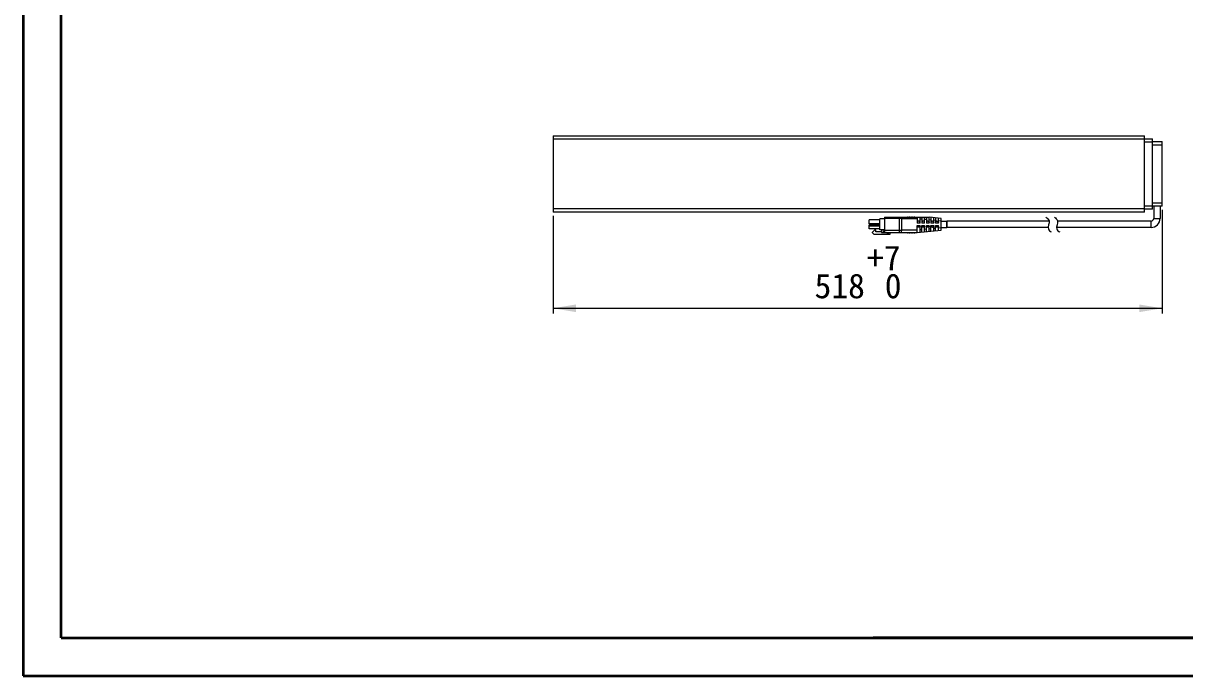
# Model space of a CAD drawing. Header units: millimetres. Extents: x 0 to 1916, y 0 to 1355.
# Drawn here: x 0 to 988, y 0 to 555 of the extents above; entities that cross this region are included whole.
import ezdxf

# ---------------------------------------------------------------- set-up
doc = ezdxf.new("R2010")
doc.units = ezdxf.units.MM
for name, color, linetype, lineweight in [('3A_1_1_DXF_CONTINUOUS_LINE', 7, 'Continuous', 18), ('CAXA0', 7, 'Continuous', 70), ('CAXA3', 7, 'Continuous', 18), ('PRT0002_1_1_DXF_CONTINUOUS_LINE', 7, 'Continuous', 18), ('PRT0003_1_1_DXF_CONTINUOUS_LINE', 7, 'Continuous', 18), ('XIANLUBAN080DXF_CONTINUOUS_LINE', 7, 'Continuous', 18), ('ZHICHA_1_1_DXF_CONTINUOUS_LINE', 7, 'Continuous', 18), ('尺寸线层', 3, 'Continuous', 18), ('輪廓線', 7, 'Continuous', 20)]:
    doc.layers.add(name, color=color, linetype=linetype, lineweight=lineweight)
doc.styles.add('CHINA', font='')
doc.styles.get('CHINA').set_extended_font_data('宋体')
doc.dimstyles.new('ISO-25', dxfattribs={"dimscale": 1.5, "dimtxt": 14, "dimasz": 13, "dimexe": 3, "dimexo": 2, "dimgap": 3, "dimtad": 1, "dimdec": 1, "dimdsep": 46, "dimtxsty": 'CHINA', "dimcen": 2.5, "dimdle": 26, "dimclrd": 3, "dimclre": 3, "dimclrt": 3, "dimadec": 0, "dimazin": 0, "dimtfac": 1, "dimtmove": 0, "dimatfit": 3, "dimfxl": 0, "dimarcsym": 0})

# ---------------------------------------------------------------- blocks, each defined once
blk = doc.blocks.new('*X21')
at = {"layer": '尺寸线层', "color": 3, "char_height": 21, "attachment_point": 1, "style": 'CHINA'}
for s, insert, width in [('+7', (717.36, 365.94), 120.1341), ('518', (672.78, 342.06), 293.2961), ('0', (732.49, 342.06), 120.1341)]:
    blk.add_mtext(s, dxfattribs=dict(at, insert=insert, width=width))
blk = doc.blocks.new('*X20')
at = {"layer": '尺寸线层', "linetype": 'Continuous'}
for points in [[(450.46, 312.52), (469.96, 315.77), (469.96, 309.27)], [(968.41, 312.52), (948.91, 315.77), (948.91, 309.27)]]:
    blk.add_hatch(color=3, dxfattribs=at).paths.add_polyline_path(points, flags=0)
at = {"layer": '尺寸线层', "color": 3, "linetype": 'Continuous'}
for p, q in [((968.41, 396.25), (968.41, 308.02)), ((450.46, 391.25), (450.46, 308.02)), ((450.46, 312.52), (968.41, 312.52))]:
    blk.add_line(p, q, dxfattribs=at)
at = {"layer": '尺寸线层', "color": 3}
blk.add_blockref('*X21', (0, 0), dxfattribs=at)

msp = doc.modelspace()

# ---------------------------------------------------------------- linework, layer by layer
at = {"layer": '3A_1_1_DXF_CONTINUOUS_LINE', "color": 7, "linetype": 'Continuous'}
for p, q in [((450.46, 459.25), (450.46, 394.25)), ((450.46, 459.25), (953.46, 459.25)), ((953.46, 456.25), (450.46, 456.25)), ((953.46, 394.25), (953.46, 459.25)), ((450.46, 397.25), (953.46, 397.25)), ((953.46, 394.25), (450.46, 394.25))]:
    msp.add_line(p, q, dxfattribs=at)
at = {"layer": 'CAXA0', "linetype": 'Continuous', "lineweight": 35}
for p, q in [((32.26, 32.26), (32.26, 1322.65)), ((32.26, 32.26), (1883.98, 32.26)), ((1883.98, 32.26), (722.62, 32.26))]:
    msp.add_line(p, q, dxfattribs=at)
at = {"layer": 'CAXA3', "linetype": 'Continuous', "lineweight": 35}
for p, q in [((0, 1354.91), (0, 0)), ((0, 0), (1916.23, 0))]:
    msp.add_line(p, q, dxfattribs=at)
at = {"layer": 'PRT0002_1_1_DXF_CONTINUOUS_LINE', "color": 7, "linetype": 'Continuous'}
for p, q in [((953.46, 456.75), (960.21, 456.75)), ((960.21, 396.75), (960.21, 456.75)), ((960.21, 453.75), (953.46, 453.75)), ((953.46, 399.75), (960.21, 399.75)), ((960.21, 396.75), (953.46, 396.75))]:
    msp.add_line(p, q, dxfattribs=at)
at = {"layer": 'PRT0003_1_1_DXF_CONTINUOUS_LINE', "color": 7, "linetype": 'Continuous'}
for p, q in [((960.21, 454.25), (968.41, 454.25)), ((968.41, 451.25), (960.21, 451.25)), ((968.41, 399.25), (968.41, 454.25)), ((960.21, 402.25), (968.41, 402.25)), ((968.41, 399.25), (960.21, 399.25))]:
    msp.add_line(p, q, dxfattribs=at)
at = {"layer": 'XIANLUBAN080DXF_CONTINUOUS_LINE', "color": 7, "linetype": 'Continuous'}
for p, q in [((961.16, 399.25), (961.16, 388.97)), ((966.66, 399.25), (966.66, 388.97)), ((785.38, 386.72), (785.38, 381.22)), ((872.3, 386.72), (785.38, 386.72)), ((958.91, 386.72), (879.47, 386.72)), ((958.91, 381.22), (958.91, 386.72)), ((961.16, 388.97), (966.66, 388.97)), ((871.41, 381.22), (785.38, 381.22)), ((958.91, 381.22), (878.58, 381.22))]:
    msp.add_line(p, q, dxfattribs=at)
for radius in [7.75, 2.25]:
    msp.add_arc((958.91, 388.97), radius, 270, 0, dxfattribs=at)
at = {"layer": 'ZHICHA_1_1_DXF_CONTINUOUS_LINE', "color": 7, "linetype": 'Continuous'}
for p, q in [((719.18, 384.37), (719.18, 387.77)), ((728.18, 387.77), (719.18, 387.77)), ((728.18, 379.22), (728.18, 388.72)), ((732.38, 388.72), (728.18, 388.72)), ((732.38, 389.97), (732.38, 376.97)), ((732.38, 389.97), (770.28, 389.97)), ((746.6, 388.97), (732.38, 388.97)), ((745.16, 376.97), (745.16, 389.97)), ((746.6, 388.97), (746.6, 378.97)), ((746.6, 388.97), (760.08, 388.97)), ((751.88, 389.97), (751.88, 390.17)), ((751.88, 390.17), (752.48, 390.17)), ((752.48, 389.97), (752.48, 390.17)), ((753.28, 389.97), (753.28, 390.17)), ((753.28, 390.17), (753.88, 390.17)), ((753.88, 389.97), (753.88, 390.17)), ((754.68, 389.97), (754.68, 390.17)), ((754.68, 390.17), (755.28, 390.17)), ((755.28, 389.97), (755.28, 390.17)), ((756.08, 389.97), (756.08, 390.17)), ((756.08, 390.17), (756.68, 390.17)), ((756.68, 389.97), (756.68, 390.17)), ((757.48, 389.97), (757.48, 390.17)), ((757.48, 390.17), (758.08, 390.17)), ((758.08, 389.97), (758.08, 390.17)), ((760.08, 389.97), (760.08, 384.97)), ((762.48, 384.97), (762.48, 389.97)), ((762.48, 388.74), (763.98, 388.6)), ((763.98, 389.97), (763.98, 384.97)), ((766.38, 384.97), (766.38, 389.97)), ((766.38, 388.37), (767.88, 388.22)), ((767.88, 389.97), (767.88, 384.97)), ((770.28, 384.97), (770.28, 389.97)), ((770.28, 387.99), (771.78, 387.85)), ((780.38, 389.02), (770.49, 389.97)), ((771.78, 389.84), (771.78, 384.97)), ((774.18, 384.97), (774.18, 389.61)), ((774.18, 387.62), (775.68, 387.47)), ((775.68, 389.47), (775.68, 384.97)), ((778.08, 384.97), (778.08, 389.24)), ((778.08, 387.24), (780.38, 387.02)), ((780.38, 378.92), (780.38, 389.02)), ((780.38, 386.72), (785.38, 386.72)), ((785.38, 381.22), (785.38, 386.72)), ((728.18, 384.37), (719.18, 384.37)), ((719.18, 380.17), (719.18, 383.57)), ((719.18, 383.57), (728.18, 383.57)), ((719.18, 382.57), (728.18, 382.57)), ((728.18, 380.17), (719.18, 380.17)), ((722.18, 377.22), (724.18, 379.22)), ((722.18, 376.67), (722.18, 377.22)), ((723.23, 375.62), (722.18, 376.67)), ((723.23, 375.62), (735.43, 375.62)), ((724.78, 379.22), (724.18, 379.22)), ((724.78, 377.67), (724.78, 379.22)), ((729.68, 377.67), (724.78, 377.67)), ((732.38, 379.22), (728.18, 379.22)), ((729.68, 379.22), (729.68, 376.97)), ((729.68, 376.97), (760.08, 376.97)), ((731.18, 378.44), (731.18, 378.45)), ((732.38, 377.67), (731.95, 377.67)), ((732.38, 378.97), (746.6, 378.97)), ((735.58, 375.47), (734.08, 376.97)), ((735.58, 375.47), (737.08, 375.47)), ((737.08, 375.47), (737.08, 376.97)), ((760.08, 378.97), (746.6, 378.97)), ((751.88, 376.97), (751.88, 376.77)), ((751.88, 376.77), (752.48, 376.77)), ((752.48, 376.97), (752.48, 376.77)), ((753.28, 376.97), (753.28, 376.77)), ((753.28, 376.77), (753.88, 376.77)), ((753.88, 376.97), (753.88, 376.77)), ((754.68, 376.97), (754.68, 376.77)), ((754.68, 376.77), (755.28, 376.77)), ((755.28, 376.97), (755.28, 376.77)), ((756.08, 376.97), (756.08, 376.77)), ((756.08, 376.77), (756.68, 376.77)), ((756.68, 376.97), (756.68, 376.77)), ((757.48, 376.97), (757.48, 376.77)), ((757.48, 376.77), (758.08, 376.77)), ((758.08, 376.97), (758.08, 376.77)), ((762.48, 384.97), (760.08, 384.97)), ((760.08, 376.97), (760.08, 382.97)), ((760.08, 382.97), (762.48, 382.97)), ((760.08, 376.97), (780.38, 378.92)), ((762.48, 377.2), (762.48, 382.97)), ((763.98, 379.34), (762.48, 379.19)), ((766.38, 384.97), (763.98, 384.97)), ((763.98, 377.34), (763.98, 382.97)), ((763.98, 382.97), (766.38, 382.97)), ((766.38, 377.57), (766.38, 382.97)), ((767.88, 379.71), (766.38, 379.57)), ((770.28, 384.97), (767.88, 384.97)), ((767.88, 377.72), (767.88, 382.97)), ((767.88, 382.97), (770.28, 382.97)), ((770.28, 377.95), (770.28, 382.97)), ((771.78, 380.09), (770.28, 379.94)), ((774.18, 384.97), (771.78, 384.97)), ((771.78, 378.09), (771.78, 382.97)), ((771.78, 382.97), (774.18, 382.97)), ((774.18, 378.32), (774.18, 382.97)), ((775.68, 380.46), (774.18, 380.32)), ((778.08, 384.97), (775.68, 384.97)), ((775.68, 378.46), (775.68, 382.97)), ((775.68, 382.97), (778.08, 382.97)), ((778.08, 378.7), (778.08, 382.97)), ((780.38, 380.91), (778.08, 380.69)), ((780.38, 381.22), (785.38, 381.22))]:
    msp.add_line(p, q, dxfattribs=at)
for centre, start, end in [((731.95, 378.45), 90, 180), ((731.95, 378.44), 180, 270)]:
    msp.add_arc(centre, 0.77, start, end, dxfattribs=at)
for points, knots in [([(746.58, 389.97), (746.59, 389.89), (746.6, 389.56), (746.6, 389.22), (746.6, 388.97)], [0, 0, 0, 0, 0.234974, 1.001383, 1.001383, 1.001383, 1.001383]), ([(762.48, 385.55), (762.48, 385.62), (762.48, 385.76), (762.44, 385.96), (762.35, 386.14), (762.22, 386.29), (762.03, 386.39), (761.8, 386.46), (761.55, 386.5), (761.28, 386.51), (761.01, 386.5), (760.76, 386.46), (760.53, 386.39), (760.35, 386.29), (760.21, 386.14), (760.13, 385.96), (760.09, 385.76), (760.08, 385.62), (760.08, 385.55)], [0, 0, 0, 0, 0.217795, 0.419577, 0.610232, 0.802193, 1.011402, 1.247069, 1.507019, 1.780878, 2.054736, 2.314686, 2.550353, 2.759562, 2.951523, 3.142177, 3.34396, 3.561754, 3.561754, 3.561754, 3.561754]), ([(766.38, 385.55), (766.38, 385.62), (766.38, 385.76), (766.34, 385.96), (766.25, 386.14), (766.12, 386.29), (765.93, 386.39), (765.7, 386.46), (765.45, 386.5), (765.18, 386.51), (764.91, 386.5), (764.66, 386.46), (764.43, 386.39), (764.25, 386.29), (764.11, 386.14), (764.03, 385.96), (763.99, 385.76), (763.98, 385.62), (763.98, 385.55)], [0, 0, 0, 0, 0.217795, 0.419577, 0.610232, 0.802193, 1.011402, 1.247069, 1.507019, 1.780878, 2.054736, 2.314686, 2.550353, 2.759562, 2.951523, 3.142177, 3.34396, 3.561754, 3.561754, 3.561754, 3.561754]), ([(769.08, 386.51), (768.99, 386.51), (768.81, 386.5), (768.56, 386.46), (768.33, 386.39), (768.15, 386.29), (768.01, 386.14), (767.93, 385.96), (767.89, 385.76), (767.88, 385.62), (767.88, 385.55)], [0, 0, 0, 0, 0.273863, 0.533809, 0.769476, 0.978685, 1.170646, 1.3613, 1.563083, 1.780878, 1.780878, 1.780878, 1.780878]), ([(769.08, 386.51), (769.17, 386.51), (769.35, 386.5), (769.6, 386.46), (769.83, 386.39), (770.02, 386.29), (770.15, 386.14), (770.24, 385.96), (770.28, 385.76), (770.28, 385.62), (770.28, 385.55)], [0, 0, 0, 0, 0.273861, 0.533808, 0.769475, 0.978684, 1.170645, 1.361299, 1.563082, 1.780878, 1.780878, 1.780878, 1.780878]), ([(772.98, 386.51), (772.89, 386.51), (772.71, 386.5), (772.46, 386.46), (772.23, 386.39), (772.05, 386.29), (771.91, 386.14), (771.83, 385.96), (771.79, 385.76), (771.78, 385.62), (771.78, 385.55)], [0, 0, 0, 0, 0.273965, 0.533986, 0.769651, 0.978964, 1.170959, 1.361475, 1.563221, 1.780845, 1.780845, 1.780845, 1.780845]), ([(772.98, 386.51), (773.07, 386.51), (773.25, 386.5), (773.5, 386.46), (773.73, 386.39), (773.92, 386.29), (774.05, 386.14), (774.14, 385.96), (774.18, 385.76), (774.18, 385.62), (774.18, 385.55)], [0, 0, 0, 0, 0.273871, 0.533815, 0.769479, 0.978686, 1.170646, 1.361299, 1.563081, 1.780875, 1.780875, 1.780875, 1.780875]), ([(776.88, 386.51), (776.79, 386.51), (776.61, 386.5), (776.36, 386.46), (776.13, 386.39), (775.95, 386.29), (775.81, 386.14), (775.73, 385.96), (775.69, 385.76), (775.68, 385.62), (775.68, 385.55)], [0, 0, 0, 0, 0.273863, 0.533809, 0.769476, 0.978685, 1.170646, 1.3613, 1.563083, 1.780878, 1.780878, 1.780878, 1.780878]), ([(776.88, 386.51), (776.97, 386.51), (777.15, 386.5), (777.4, 386.46), (777.63, 386.39), (777.82, 386.29), (777.95, 386.14), (778.04, 385.96), (778.08, 385.76), (778.08, 385.62), (778.08, 385.55)], [0, 0, 0, 0, 0.273861, 0.533808, 0.769475, 0.978684, 1.170645, 1.361299, 1.563082, 1.780878, 1.780878, 1.780878, 1.780878]), ([(746.6, 378.97), (746.6, 378.84), (746.6, 378.58), (746.59, 378.21), (746.58, 377.87), (746.56, 377.57), (746.54, 377.32), (746.52, 377.16), (746.5, 377.06), (746.49, 377.01), (746.48, 376.98), (746.46, 376.97), (746.46, 376.97)], [0, 0, 0, 0, 0.390268, 0.765701, 1.111783, 1.415459, 1.665182, 1.851702, 1.919156, 1.968791, 2.000809, 2.01793, 2.01793, 2.01793, 2.01793]), ([(762.48, 382.38), (762.48, 382.31), (762.48, 382.17), (762.44, 381.97), (762.35, 381.79), (762.22, 381.65), (762.03, 381.54), (761.8, 381.47), (761.55, 381.43), (761.28, 381.42), (761.01, 381.43), (760.76, 381.47), (760.53, 381.54), (760.35, 381.65), (760.21, 381.79), (760.13, 381.97), (760.09, 382.17), (760.08, 382.31), (760.08, 382.38)], [0, 0, 0, 0, 0.217795, 0.419577, 0.610231, 0.802193, 1.011402, 1.24707, 1.50702, 1.780878, 2.054737, 2.314686, 2.550353, 2.759562, 2.951523, 3.142177, 3.34396, 3.561754, 3.561754, 3.561754, 3.561754]), ([(766.38, 382.38), (766.38, 382.31), (766.38, 382.17), (766.34, 381.97), (766.25, 381.79), (766.12, 381.65), (765.93, 381.54), (765.7, 381.47), (765.45, 381.43), (765.18, 381.42), (764.91, 381.43), (764.66, 381.47), (764.43, 381.54), (764.25, 381.65), (764.11, 381.79), (764.03, 381.97), (763.99, 382.17), (763.98, 382.31), (763.98, 382.38)], [0, 0, 0, 0, 0.217795, 0.419577, 0.610231, 0.802193, 1.011402, 1.24707, 1.50702, 1.780878, 2.054737, 2.314686, 2.550353, 2.759562, 2.951523, 3.142177, 3.34396, 3.561754, 3.561754, 3.561754, 3.561754]), ([(770.28, 382.38), (770.28, 382.31), (770.28, 382.17), (770.24, 381.97), (770.15, 381.79), (770.02, 381.65), (769.83, 381.54), (769.6, 381.47), (769.35, 381.43), (769.08, 381.42), (768.81, 381.43), (768.56, 381.47), (768.33, 381.54), (768.15, 381.65), (768.01, 381.79), (767.93, 381.97), (767.89, 382.17), (767.88, 382.31), (767.88, 382.38)], [0, 0, 0, 0, 0.217795, 0.419577, 0.610231, 0.802193, 1.011402, 1.24707, 1.50702, 1.780878, 2.054737, 2.314686, 2.550353, 2.759562, 2.951523, 3.142177, 3.34396, 3.561754, 3.561754, 3.561754, 3.561754]), ([(772.98, 381.42), (772.89, 381.42), (772.71, 381.43), (772.46, 381.47), (772.23, 381.54), (772.05, 381.65), (771.91, 381.79), (771.83, 381.97), (771.79, 382.17), (771.78, 382.31), (771.78, 382.38)], [0, 0, 0, 0, 0.273857, 0.533805, 0.769473, 0.978683, 1.170645, 1.361299, 1.563082, 1.780879, 1.780879, 1.780879, 1.780879]), ([(772.98, 381.42), (773.07, 381.42), (773.25, 381.43), (773.5, 381.47), (773.73, 381.54), (773.92, 381.65), (774.05, 381.79), (774.14, 381.97), (774.18, 382.17), (774.18, 382.31), (774.18, 382.38)], [0, 0, 0, 0, 0.273864, 0.53381, 0.769476, 0.978685, 1.170646, 1.361301, 1.563083, 1.780879, 1.780879, 1.780879, 1.780879]), ([(778.08, 382.38), (778.08, 382.31), (778.08, 382.17), (778.04, 381.97), (777.95, 381.79), (777.82, 381.65), (777.63, 381.54), (777.4, 381.47), (777.15, 381.43), (776.88, 381.42), (776.61, 381.43), (776.36, 381.47), (776.13, 381.54), (775.95, 381.65), (775.81, 381.79), (775.73, 381.97), (775.69, 382.17), (775.68, 382.31), (775.68, 382.38)], [0, 0, 0, 0, 0.217795, 0.419577, 0.610231, 0.802193, 1.011402, 1.24707, 1.50702, 1.780878, 2.054737, 2.314686, 2.550353, 2.759562, 2.951523, 3.142177, 3.34396, 3.561754, 3.561754, 3.561754, 3.561754])]:
    msp.add_open_spline(points, degree=3, knots=knots, dxfattribs=at)
at = {"layer": '輪廓線', "color": 4}
for points in [[(869.55, 389.94), (870.66, 389.19), (874.05, 386.42), (869.77, 380.58), (873.08, 378.06), (874.06, 377.44)], [(876.72, 389.94), (877.82, 389.19), (881.22, 386.42), (876.93, 380.58), (880.24, 378.06), (881.22, 377.44)]]:
    msp.add_open_spline(points, degree=3, knots=[0, 0, 0, 0, 4.039839, 11.165863, 14.683152, 14.683152, 14.683152, 14.683152], dxfattribs=at)

# ---------------------------------------------------------------- dimensions: what is measured, and where the dimension line sits
at = {"layer": '尺寸线层', "color": 4}
dim = msp.add_linear_dim(base=(968.41395433, 312.51521624), p1=(450.46395433, 394.24975631), p2=(968.41395433, 399.24975631), dimstyle='ISO-25', override={"dimsah": 1, "dimtol": 1, "dimtp": 7, "dimtm": 0, "dimtfill": 1, "dimtolj": 1, "dimtzin": 8}, dxfattribs=at)
dim.commit()
dim.dimension.update_dxf_attribs({"geometry": '*X20', "text_midpoint": (709.43895483, 343.33871624)})

doc.saveas('drawing.dxf')
